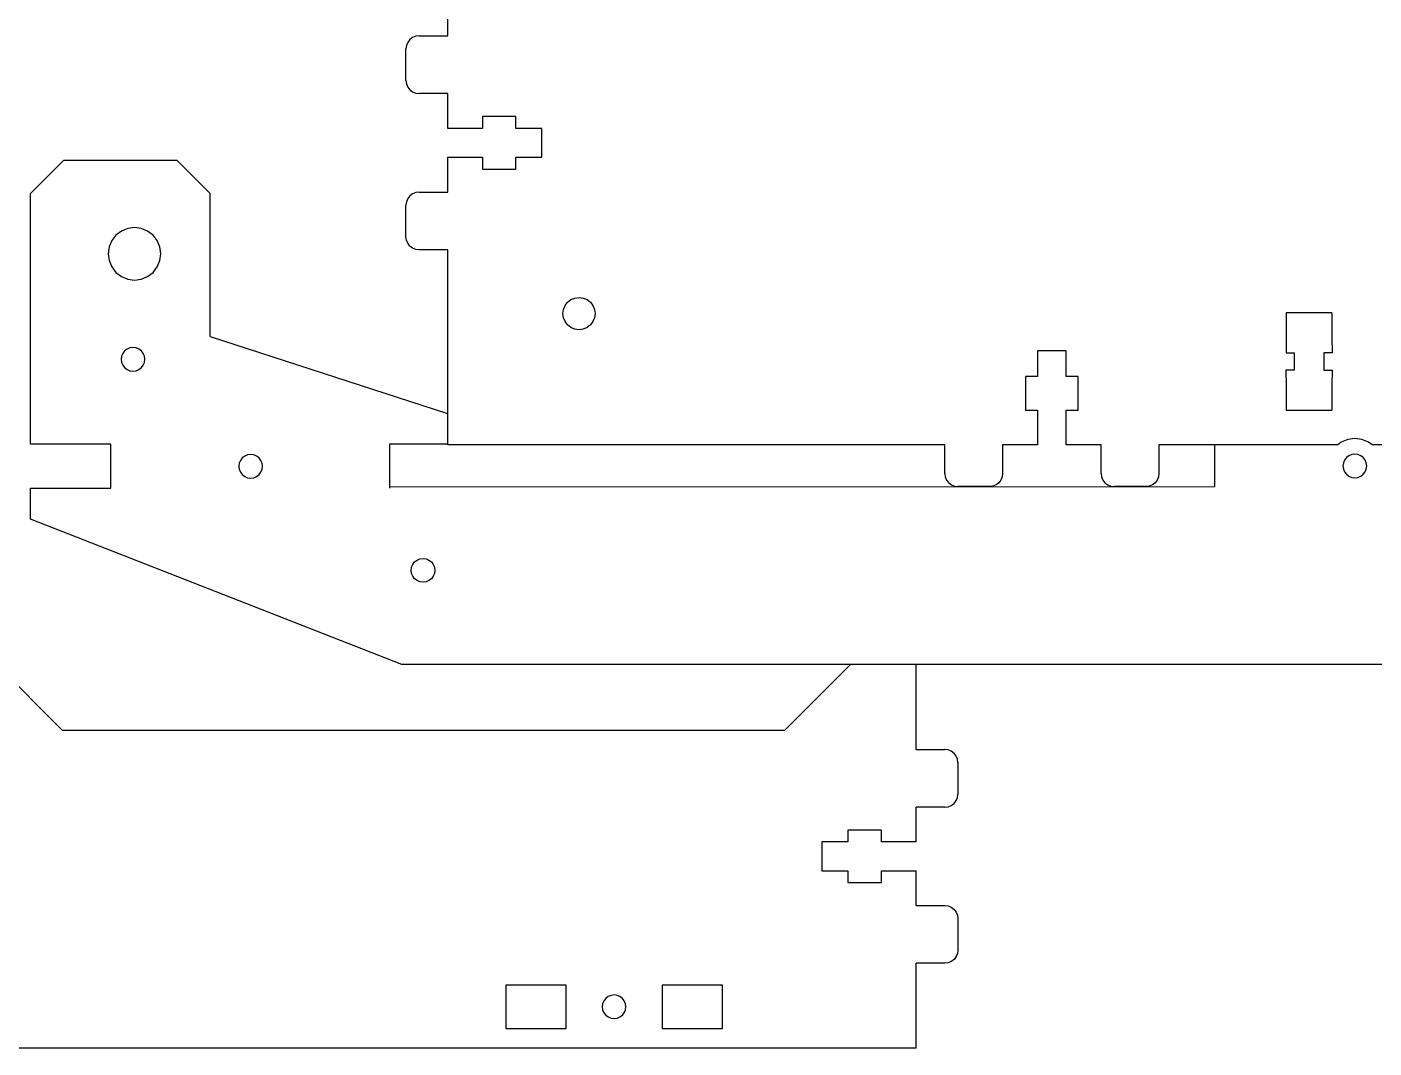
# Model space of a CAD drawing. Extents: x 0 to 941, y 0 to 539.
# Drawn here: x 537.7 to 742.9, y 0.1 to 155.6 of the extents above; entities that cross this region are included whole.
import ezdxf

# ---------------------------------------------------------------- set-up
doc = ezdxf.new("R2010")
doc.units = 0
doc.layers.add('Layer_1', color=7, linetype='CONTINUOUS')

msp = doc.modelspace()

# ---------------------------------------------------------------- linework, layer by layer
at = {"layer": 'Layer_1', "color": 4}
for points in [[(601.800422, 154.286098), (601.800422, 228.13609)], [(596.45042, 154.018156), (596.036231, 153.700318)], [(596.932794, 154.21797), (596.45042, 154.018156)], [(597.450418, 154.286098), (596.932794, 154.21797)], [(597.450418, 154.286098), (601.800422, 154.286098)], [(595.518579, 152.803754), (595.450422, 152.286102)], [(595.450422, 147.486123), (595.450422, 152.286102)], [(595.718392, 153.2861), (595.518579, 152.803754)], [(596.036231, 153.700318), (595.718392, 153.2861)], [(595.450422, 147.486123), (595.518579, 146.968471)], [(595.518579, 146.968471), (595.718392, 146.486125)], [(595.718392, 146.486125), (596.036231, 146.071907)], [(596.036231, 146.071907), (596.45042, 145.754069)], [(596.45042, 145.754069), (596.932794, 145.554255)], [(596.932794, 145.554255), (597.450418, 145.486127)], [(601.800422, 145.486127), (597.450418, 145.486127)], [(601.800422, 140.186107), (601.800422, 145.486127)], [(607.100414, 141.98612), (607.100414, 140.186107)], [(612.200424, 141.98612), (607.100414, 141.98612)], [(612.200424, 140.186107), (612.200424, 141.98612)], [(607.100414, 140.186107), (601.800422, 140.186107)], [(616.150434, 140.186107), (612.200424, 140.186107)], [(616.150434, 135.786121), (616.150434, 140.186107)], [(601.800422, 135.786121), (607.100414, 135.786121)], [(601.800422, 130.486129), (601.800422, 135.786121)], [(607.100414, 135.786121), (607.100414, 133.986108), (612.200424, 133.986108)], [(612.200424, 135.786121), (616.150434, 135.786121)], [(612.200424, 133.986108), (612.200424, 135.786121)], [(595.718392, 129.486131), (595.518579, 129.003757)], [(596.036231, 129.900348), (595.718392, 129.486131)], [(596.45042, 130.218159), (596.036231, 129.900348)], [(596.932794, 130.417972), (596.45042, 130.218159)], [(597.450418, 130.486129), (596.932794, 130.417972)], [(597.450418, 130.486129), (601.800422, 130.486129)], [(595.518579, 129.003757), (595.450422, 128.486133)], [(595.518579, 123.168473), (595.450422, 123.686125), (595.450422, 128.486133)], [(595.718392, 122.686127), (595.518579, 123.168473)], [(596.036231, 122.27191), (595.718392, 122.686127)], [(596.45042, 121.954071), (596.036231, 122.27191)], [(596.932794, 121.754286), (596.45042, 121.954071)], [(597.450418, 121.686129), (596.932794, 121.754286)], [(601.800422, 121.686129), (597.450418, 121.686129)], [(601.800422, 91.986135), (601.800422, 121.686129)], [(696.000414, 106.336119), (691.6004, 106.336119)], [(691.6004, 106.336119), (691.6004, 102.386137)], [(696.000414, 102.386137), (696.000414, 106.336119)], [(689.800387, 102.386137), (689.800387, 97.286127)], [(691.6004, 102.386137), (689.800387, 102.386137)], [(697.800399, 102.386137), (696.000414, 102.386137)], [(697.800399, 97.286127), (697.800399, 102.386137)], [(689.800387, 97.286127), (691.6004, 97.286127)], [(691.6004, 97.286127), (691.6004, 91.986135)], [(696.000414, 97.286127), (697.800399, 97.286127)], [(696.000414, 91.986135), (696.000414, 97.286127)], [(770.300353, 91.986135), (762.775349, 91.986135), (755.250345, 91.986135), (742.569847, 91.981281), (742.025553, 92.39247), (741.017483, 92.809197), (739.935669, 92.951284), (738.853855, 92.809197), (737.845785, 92.39247), (737.323646, 91.985689), (725.150386, 91.986254), (717.625382, 91.986254), (710.100378, 91.986254)], [(677.500409, 91.986135), (601.800422, 91.986135)], [(677.500409, 87.636131), (677.500409, 91.986135)], [(686.300408, 91.986135), (686.300408, 87.636131)], [(691.6004, 91.986135), (686.300408, 91.986135)], [(701.300406, 91.986135), (696.000414, 91.986135)], [(701.300406, 87.636131), (701.300406, 91.986135)], [(710.100378, 91.986135), (710.100378, 87.636131)], [(677.500409, 87.636131), (677.568566, 87.118507)], [(677.568566, 87.118507), (677.768351, 86.636133)], [(677.768351, 86.636133), (678.086189, 86.221916)], [(678.086189, 86.221916), (678.500407, 85.904077)], [(685.714628, 86.221916), (685.30041, 85.904077)], [(686.032438, 86.636133), (685.714628, 86.221916)], [(686.232252, 87.118507), (686.032438, 86.636133)], [(686.300408, 87.636131), (686.232252, 87.118507)], [(701.300406, 87.636131), (701.368535, 87.118507)], [(701.368535, 87.118507), (701.568348, 86.636133)], [(701.568348, 86.636133), (701.886187, 86.221916)], [(701.886187, 86.221916), (702.300404, 85.904077)], [(709.514597, 86.221916), (709.10038, 85.904077)], [(709.832436, 86.636133), (709.514597, 86.221916)], [(710.032249, 87.118507), (709.832436, 86.636133)], [(710.100378, 87.636131), (710.032249, 87.118507)], [(678.500407, 85.904077), (678.982781, 85.704292)], [(678.982781, 85.704292), (679.500405, 85.636135)], [(684.818036, 85.704292), (684.300412, 85.636135), (679.500405, 85.636135)], [(685.30041, 85.904077), (684.818036, 85.704292)], [(702.300404, 85.904077), (702.78275, 85.704292)], [(702.78275, 85.704292), (703.300402, 85.636135)], [(708.618034, 85.704292), (708.100382, 85.636135), (703.300402, 85.636135)], [(709.10038, 85.904077), (708.618034, 85.704292)]]:
    msp.add_lwpolyline(points, dxfattribs=at)
at = {"layer": 'Layer_1', "color": 5}
for points in [[(538.281682, 130.296583), (543.292848, 135.297786)], [(560.627078, 135.297786), (543.292848, 135.297786)], [(560.627078, 135.297786), (565.638273, 130.296583)], [(538.281682, 92.087109), (538.281682, 130.296583)], [(565.638273, 108.521953), (565.638273, 130.296583)], [(565.638273, 108.521953), (601.795737, 96.788479)], [(550.504473, 92.087109), (538.281682, 92.087109)], [(550.504473, 85.38594), (550.504473, 92.087109)], [(601.795737, 92.087109), (592.930375, 92.087109), (592.930375, 85.38594)], [(592.930375, 85.611985), (718.629698, 85.64441), (718.629698, 91.939938)], [(538.281682, 85.38594), (550.504473, 85.38594)], [(538.281682, 80.684569), (538.281682, 85.38594)], [(941.407792, 80.745218), (941.421903, 58.555911), (594.839185, 58.530793), (538.281739, 80.684428)], [(533.081202, 58.524133), (543.081125, 48.544134)], [(653.136955, 48.544134), (663.136906, 58.524133)], [(673.136802, 45.60002), (673.136802, 58.524133)], [(543.081125, 48.544134), (653.136955, 48.544134)], [(673.136802, 45.60002), (677.486778, 45.60002)], [(678.004401, 45.532005), (677.486778, 45.60002)], [(678.486776, 45.332615), (678.004401, 45.532005)], [(678.900993, 45.015397), (678.486776, 45.332615)], [(679.218804, 44.602026), (678.900993, 45.015397)], [(679.418617, 44.120611), (679.218804, 44.602026)], [(679.486774, 43.604032), (679.418617, 44.120611)], [(679.486774, 43.604032), (679.486774, 38.81362)], [(678.004401, 36.885647), (678.486776, 37.085037)], [(678.486776, 37.085037), (678.900993, 37.402227)], [(678.900993, 37.402227), (679.218804, 37.815626)], [(679.218804, 37.815626), (679.418617, 38.297012)], [(679.418617, 38.297012), (679.486774, 38.81362)], [(677.486778, 36.81766), (673.136802, 36.81766)], [(673.136802, 31.528223), (673.136802, 36.81766)], [(677.486778, 36.81766), (678.004401, 36.885647)], [(667.836866, 33.324652), (662.736885, 33.324652)], [(662.736885, 33.324652), (662.736885, 31.528223)], [(667.836866, 31.528223), (667.836866, 33.324652)], [(662.736885, 31.528223), (658.786931, 31.528223)], [(658.786931, 31.528223), (658.786931, 27.137042)], [(673.136802, 31.528223), (667.836866, 31.528223)], [(658.786931, 27.137042), (662.736885, 27.137042)], [(662.736885, 27.137042), (662.736885, 25.340642)], [(667.836866, 27.137042), (673.136802, 27.137042)], [(667.836866, 25.340642), (667.836866, 27.137042)], [(673.136802, 21.847605), (673.136802, 27.137042)], [(662.736885, 25.340642), (667.836866, 25.340642)], [(673.136802, 21.847605), (677.486778, 21.847605)], [(677.486778, 21.847605), (678.004401, 21.779618)], [(678.004401, 21.779618), (678.486776, 21.580228)], [(678.486776, 21.580228), (678.900993, 21.26301)], [(678.900993, 21.26301), (679.218804, 20.849611)], [(679.218804, 20.849611), (679.418617, 20.368225)], [(679.418617, 20.368225), (679.486774, 19.851645), (679.486774, 15.061205)], [(679.418617, 14.544597), (679.218804, 14.063211)], [(679.486774, 15.061205), (679.418617, 14.544597)], [(678.004401, 13.133232), (677.486778, 13.065217), (673.136802, 13.065217)], [(673.136802, 0.141104), (673.136802, 13.065217)], [(678.486776, 13.332622), (678.004401, 13.133232)], [(678.900993, 13.649812), (678.486776, 13.332622)], [(679.218804, 14.063211), (678.900993, 13.649812)], [(673.136802, 0.141104), (343.2394, 0.141104)]]:
    msp.add_lwpolyline(points, dxfattribs=at)
at = {"layer": 'Layer_1', "color": 7}
for points in [[(552.10806, 117.629433), (553.074953, 117.229722), (554.112543, 117.093409), (555.150133, 117.229722), (556.117026, 117.629433), (556.947296, 118.265252), (557.584384, 119.093884), (557.984886, 120.05883), (558.121481, 121.09436), (557.984886, 122.12989), (557.584384, 123.094836), (556.947296, 123.923497), (556.117026, 124.559287), (555.150133, 124.958998), (554.112543, 125.095309), (553.074953, 124.958998), (552.10806, 124.559287), (551.27779, 123.923497), (550.640673, 123.094836), (550.240172, 122.12989), (550.103576, 121.09436), (550.240172, 120.05883), (550.640673, 119.093884), (551.27779, 118.265252), (552.10806, 117.629433)], [(619.43392, 112.620249), (619.678664, 113.211137)], [(619.678664, 113.211137), (620.068017, 113.718545)], [(620.068017, 113.718545), (620.575425, 114.107898)], [(620.575425, 114.107898), (621.166313, 114.352641)], [(621.166313, 114.352641), (621.800438, 114.436123)], [(621.800438, 114.436123), (622.434535, 114.352641)], [(622.434535, 114.352641), (623.025424, 114.107898)], [(623.025424, 114.107898), (623.532831, 113.718545)], [(623.532831, 113.718545), (623.922185, 113.211137)], [(623.922185, 113.211137), (624.166956, 112.620249)], [(619.350439, 111.986123), (619.43392, 112.620249)], [(619.43392, 111.352027), (619.350439, 111.986123)], [(619.678664, 110.761138), (619.43392, 111.352027)], [(624.166956, 111.352027), (623.922185, 110.761138)], [(624.166956, 112.620249), (624.250438, 111.986123)], [(624.250438, 111.986123), (624.166956, 111.352027)], [(729.453343, 112.089781), (729.453343, 110.239035), (729.453343, 108.388284), (729.450521, 105.993843), (730.679175, 105.992714), (730.679175, 103.381103), (729.44832, 103.379692), (729.452271, 100.985025), (729.452271, 99.134277), (729.452271, 97.283531)], [(736.450366, 112.088409), (729.45038, 112.088409)], [(736.451128, 112.090091), (736.451128, 110.239343), (736.451128, 108.388594), (736.45395, 105.994153), (735.225296, 105.993024), (735.225296, 103.381413), (736.456151, 103.380002), (736.4522, 100.985335), (736.4522, 99.13459), (736.4522, 97.283844)], [(620.068017, 110.253731), (619.678664, 110.761138)], [(620.575425, 109.864377), (620.068017, 110.253731)], [(621.166313, 109.619605), (620.575425, 109.864377)], [(621.800438, 109.536124), (621.166313, 109.619605)], [(622.434535, 109.619605), (621.800438, 109.536124)], [(623.025424, 109.864377), (622.434535, 109.619605)], [(623.532831, 110.253731), (623.025424, 109.864377)], [(623.922185, 110.761138), (623.532831, 110.253731)], [(552.135492, 104.562601), (552.315719, 104.128402), (552.6024, 103.75553), (552.976034, 103.469385), (553.411136, 103.289525), (553.878044, 103.22817), (554.344953, 103.289525), (554.780055, 103.469385), (555.153689, 103.75553), (555.44037, 104.128402), (555.620597, 104.562601), (555.682065, 105.028606), (555.620597, 105.494612), (555.44037, 105.928839), (555.153689, 106.301708), (554.780055, 106.587828), (554.344953, 106.767688), (553.878044, 106.829071), (553.411136, 106.767688), (552.976034, 106.587828), (552.6024, 106.301708), (552.315719, 105.928839), (552.135492, 105.494612), (552.074024, 105.028606), (552.135492, 104.562601)], [(729.45038, 97.288422), (736.450366, 97.288422)], [(572.706331, 90.29576), (572.271229, 90.47562), (571.80432, 90.536947), (571.337412, 90.47562), (570.90231, 90.29576), (570.528676, 90.009614), (570.241994, 89.636742), (570.061767, 89.202515), (570.000299, 88.736538), (570.061767, 88.270533), (570.241994, 87.836306), (570.528676, 87.463434), (570.90231, 87.177317), (571.337412, 86.997428), (571.80432, 86.936073), (572.271229, 86.997428), (572.706331, 87.177317), (573.079965, 87.463434), (573.366646, 87.836306), (573.546873, 88.270533), (573.608341, 88.736538), (573.546873, 89.202515), (573.366646, 89.636742), (573.079965, 90.009614), (572.706331, 90.29576)], [(740.832063, 90.344443), (740.396961, 90.524303), (739.930053, 90.58563), (739.463144, 90.524303), (739.028042, 90.344443), (738.654408, 90.058298), (738.367727, 89.685426), (738.1875, 89.251196), (738.126032, 88.785222), (738.1875, 88.319216), (738.367727, 87.884989), (738.654408, 87.512117), (739.028042, 87.226), (739.463144, 87.046112), (739.930053, 86.984757), (740.396961, 87.046112), (740.832063, 87.226), (741.205697, 87.512117), (741.492379, 87.884989), (741.672606, 88.319216), (741.734074, 88.785222), (741.672606, 89.251196), (741.492379, 89.685426), (741.205697, 90.058298), (740.832063, 90.344443)], [(596.483948, 73.788554), (596.770629, 74.161426)], [(596.770629, 74.161426), (597.144263, 74.447542)], [(597.144263, 74.447542), (597.579365, 74.6274)], [(597.579365, 74.6274), (598.046274, 74.68873)], [(598.046274, 74.68873), (598.51321, 74.6274)], [(598.51321, 74.6274), (598.948284, 74.447542)], [(598.948284, 74.447542), (599.321918, 74.161426)], [(599.321918, 74.161426), (599.6086, 73.788554)], [(596.242253, 72.888321), (596.303721, 73.354298)], [(596.303721, 72.422316), (596.242253, 72.888321)], [(596.303721, 73.354298), (596.483948, 73.788554)], [(596.483948, 71.988086), (596.303721, 72.422316)], [(596.770629, 71.615214), (596.483948, 71.988086)], [(599.6086, 71.988086), (599.321918, 71.615214)], [(599.6086, 73.788554), (599.788827, 73.354298)], [(599.788827, 72.422316), (599.6086, 71.988086)], [(599.788827, 73.354298), (599.850295, 72.888321)], [(599.850295, 72.888321), (599.788827, 72.422316)], [(597.144263, 71.3291), (596.770629, 71.615214)], [(597.579365, 71.14924), (597.144263, 71.3291)], [(598.046274, 71.087856), (597.579365, 71.14924)], [(598.51321, 71.14924), (598.046274, 71.087856)], [(598.948284, 71.3291), (598.51321, 71.14924)], [(599.321918, 71.615214), (598.948284, 71.3291)], [(610.637308, 9.721899), (610.637308, 3.135087)], [(619.837244, 9.721899), (610.637308, 9.721899)], [(619.837244, 3.135087), (619.837244, 9.721899)], [(627.137176, 8.22663), (626.670832, 8.165387)], [(627.603492, 8.165387), (627.137176, 8.22663)], [(643.637044, 9.721899), (634.437108, 9.721899), (634.437108, 3.135087)], [(643.637044, 3.135087), (643.637044, 9.721899)], [(625.396853, 6.893892), (625.335469, 6.428535)], [(625.335469, 6.428535), (625.396853, 5.963123), (625.576854, 5.529432)], [(625.576854, 7.327554), (625.396853, 6.893892)], [(625.863168, 7.699946), (625.576854, 7.327554)], [(626.236323, 7.985725), (625.863168, 7.699946)], [(626.670832, 8.165387), (626.236323, 7.985725)], [(628.038029, 7.985725), (627.603492, 8.165387)], [(628.411184, 7.699946), (628.038029, 7.985725)], [(628.697498, 7.327554), (628.411184, 7.699946)], [(628.877499, 6.893892), (628.697498, 7.327554)], [(628.938883, 6.428535), (628.877499, 6.893892)], [(628.877499, 5.963123), (628.938883, 6.428535)], [(625.576854, 5.529432), (625.863168, 5.15704)], [(625.863168, 5.15704), (626.236323, 4.87129)], [(626.236323, 4.87129), (626.670832, 4.691627)], [(626.670832, 4.691627), (627.137176, 4.630413)], [(627.137176, 4.630413), (627.603492, 4.691627)], [(627.603492, 4.691627), (628.038029, 4.87129)], [(628.038029, 4.87129), (628.411184, 5.15704)], [(628.411184, 5.15704), (628.697498, 5.529432)], [(628.697498, 5.529432), (628.877499, 5.963123)], [(610.637308, 3.135087), (619.837244, 3.135087)], [(634.437108, 3.135087), (643.637044, 3.135087)]]:
    msp.add_lwpolyline(points, dxfattribs=at)

doc.saveas('drawing.dxf')
